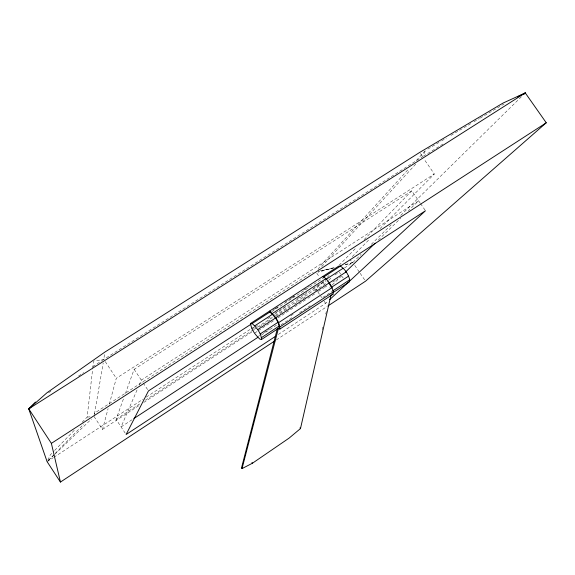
<?xml version="1.0" encoding="UTF-8"?>
<svg xmlns="http://www.w3.org/2000/svg" width="575" height="575" viewBox="0 0 575 575"><rect width="100%" height="100%" fill="white"/><g stroke="black" fill="none" stroke-linecap="round" stroke-linejoin="round"><path stroke-width="0.43" stroke-dasharray="2.88 2.16" d="M94.128 415.711L94.393 413.231L311.535 272.687L313.274 272.291M82.153 422.208L87.156 417.083L92.647 369.1M92.747 368.216L93.56 361.107M104.42 354.595L103.802 359.418L91.914 367.252M94.494 413.899L103.205 362.933M322.18 329.827L322.776 327.204M325.745 314.072L326.341 311.449M94.041 416.53L102.508 429.367L108.114 408.581M109.286 404.247L116.294 378.264L434.326 173.995L423.912 158.966M125.192 433.133L116.064 419.319L123.596 398.489M125.4 393.494L134.14 369.33L411.743 190.857L420.081 202.932M137.044 389.965L121.081 426.916L132.343 419.542M139.172 385.034L141.306 380.111L418.607 200.797L408.372 210.773M47.818 460.194L50.277 454.911L54.028 451.066M425.133 151.211L422.431 156.817L103.802 359.418L94.415 360.963M318.09 269.495L319.865 266.498L408.617 168.985M416.465 160.36L425.522 150.413M321.77 266.541L415.761 164.091M48.35 460.424L83.799 424.07M54.654 450.419L74.657 429.906M275.317 315.467L315.876 289.017L321.518 283.245M327.161 277.466L330.287 274.261M339.063 265.276L356.608 247.315M364.126 239.617L411.743 190.857M314.755 290.893L324.508 284.532L328.296 280.722M328.929 280.082L330.819 278.178M352.281 256.579L369.948 238.79M380.046 228.627L434.326 173.995M344.547 267.921L352.806 262.538L361.114 254.373M371.335 244.318L391.137 224.847M400.717 215.424L522.086 96.075M329.705 287.457L331.624 285.588M332.264 284.963L341.219 276.237M378.314 240.077L400.703 218.256M48.401 460.46L54.187 454.89M54.826 454.272L91.468 419.01M278.372 334.42L325.63 303.356L328.253 300.919M48.516 392.826L51.427 390.784M78.538 376.064L83.742 372.636M276.345 339.918L327.319 306.353M257.456 336.921L259.699 335.455M264.169 332.53L269.387 329.116M261.452 335.009L277.215 324.688M290.727 315.84L293.732 313.878M281.017 324.832L293.581 316.638M299.589 312.699L310.155 305.735M322.855 297.412L331.897 291.525M116.064 419.319L140.853 403.154M145.36 400.214L252.777 330.165M253.532 329.676L256.536 327.714M257.284 327.225L274.562 315.963M102.508 429.367L140.005 404.901M143.757 402.457L254.006 330.524M259.26 327.103L272.011 318.787M275.756 316.336L290.008 307.043M294.508 304.103L307.258 295.787M254.56 333.155L257.571 331.186M258.319 330.697L274.103 320.39M277.862 317.932L307.179 298.784M307.927 298.296L315.445 293.387M318.449 291.424L323.711 287.989M324.465 287.493L327.47 285.531M332.731 282.095L337.992 278.659M274.936 308.66L277.948 306.698M291.496 297.886L294.508 295.931M272.902 310.098L278.171 306.676M285.071 302.141L294.723 295.909M303.751 290.037L309.012 286.573M271.608 311.715L323.265 278.106M47.114 461.696L53.123 457.786M53.877 457.298L143.254 399.064M146.258 397.102L250.664 329.087M251.412 328.598L253.668 327.132M275.447 312.937L278.451 310.982M279.206 310.493L285.962 306.087M297.232 298.748L306.993 292.387M313.001 288.47L325.773 280.154M252.073 328.929L254.308 327.47M255.056 326.981L258.046 325.033M267.742 318.715L271.479 316.279M274.462 314.338L325.953 280.78M334.909 274.943L337.899 272.996M443.002 144.045L422.431 156.817L420.289 153.058M427.829 149.047L440.917 141.313M441.686 140.853L446.301 138.129M450.922 135.398L470.932 123.567M474.008 121.749L479.399 118.565M480.168 118.112L504.023 104.01M345.316 264.831L352.806 262.538L350.082 259.914M345.173 264.622L352.806 262.538M334.283 267.842L318.025 272.047L334.14 267.627L320.232 270.732M87.156 417.083L90.598 416.81M341.751 276.201L343.225 278.012M420.569 203.643L424.99 210.04M354.768 265.406L359.67 272.579M360.158 273.29L365.549 281.182M316.796 273.204L319.204 276.74M322.582 281.7L324.508 284.532M315.876 289.017L317.342 291.166M317.831 291.884L320.268 295.471M320.749 296.183L321.727 297.62M324.163 301.207L325.63 303.356M134.14 369.33L142.737 382.267M143.218 382.986L147.998 390.181M105.247 361.596L116.294 378.264M339.387 272.025L340.572 274.117"/><path stroke-width="0.86" d="M333.565 292.237L349.327 281.901L349.751 279.781C348.385 274.361 345.173 269.215 340.436 266.132L338.618 266.203L250.671 323.38C250.973 329.626 255.588 335.11 260.008 339.243L261.524 339.487L279.536 327.671M261.524 339.487C261.294 333.213 256.594 327.678 252.152 323.553L250.671 323.38M279.17 327.958C279.191 321.677 274.404 316.056 269.891 312.06L269.531 311.104C274.562 315.653 279.953 321.978 279.903 329.044L278.293 328.864L242.032 468.596L241.529 467.87L277.358 328.627M279.903 329.044L333.018 294.184L333.428 291.827C331.775 285.739 328.203 279.989 322.992 276.352M242.032 468.596L252.468 463.206L289.146 438.078L300.481 428.576L331.006 295.025M35.442 402.04L28.75 408.861L47.114 461.696L60.447 482.066L274.843 340.903M524.005 94.192L525.284 92.934L546.25 122.777L365.549 281.182L328.073 305.864M345.697 271.867L375.116 243.189M329.568 299.704L425.478 210.752L339.667 266.556M30.978 407.387L28.75 408.861L51.376 443.368L60.447 482.066M275.375 336.397L126.105 434.52L148.472 390.907L250.844 324.322M278.523 322.712L332.084 287.665M133.846 418.564L257.701 337.467M261.589 337.561L279.522 325.809M332.566 291.043L349.751 279.781M280.068 326.816L333.428 291.827M275.684 317.846L329.331 282.821M257.65 329.676L275.662 317.918M328.957 283.123L346.222 271.853M260.173 333.967L278.163 322.201M331.38 287.385L348.615 276.101M252.152 323.553L270.106 311.873M323.229 277.33L340.436 266.132M272.327 313.54L325.932 278.638M254.703 325.86L272.708 314.13M325.967 279.436L343.225 268.202M51.376 443.368L546.25 122.777M523.76 93.883L525.284 92.934L503.046 103.069L419.865 152.31L104.729 352.18L47.021 392.732L28.75 408.861L525.284 92.934L517.371 96.938M331.811 294.163L333.018 294.184M299.978 427.865L300.481 428.576M251.965 462.487L252.468 463.206M329.044 283.116L330.654 285.947"/></g></svg>
